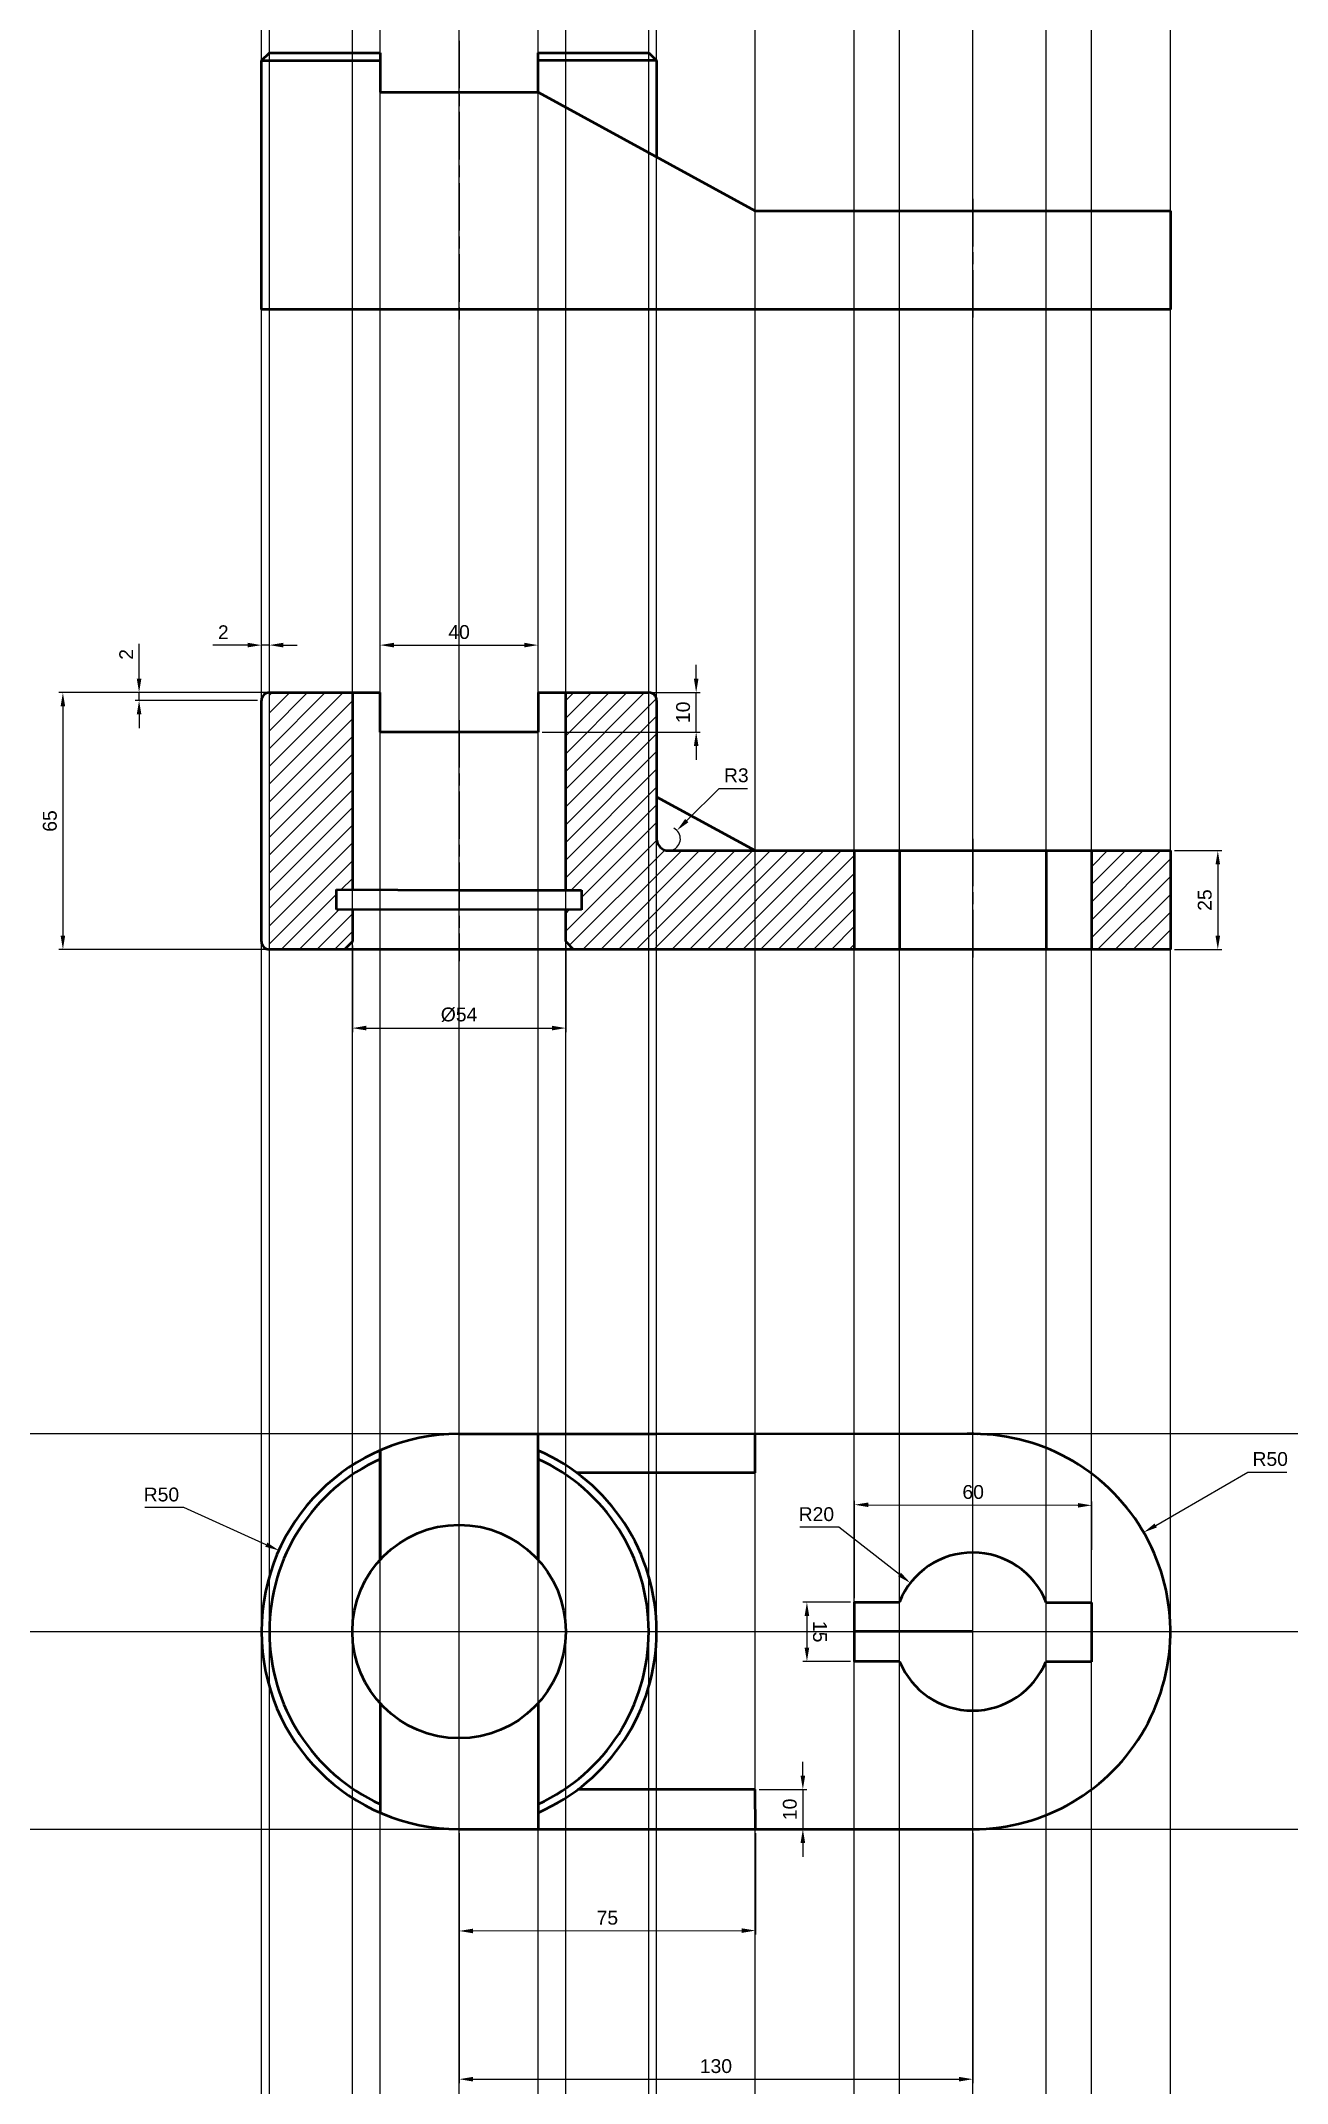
# Model space of a CAD drawing. Header units: millimetres. Extents: x 1197 to 1512, y 545 to 1061.
import ezdxf

# ---------------------------------------------------------------- set-up
doc = ezdxf.new("R2010")
doc.units = ezdxf.units.MM
for name, pattern in [('AM_ISO08W050', [18, 12, -1.5, 3, -1.5]), ('AM_ISO08W050x2', [9, 6, -0.75, 1.5, -0.75]), ('Amconstr', [9999, 9999, 0])]:
    doc.linetypes.add(name, pattern=pattern)
for name, color, linetype, lineweight in [('AM_0', 7, 'Continuous', 50), ('AM_5', 3, 'Continuous', 25), ('AM_7', 4, 'AM_ISO08W050', 25), ('AM_8', 1, 'Continuous', 25), ('AM_CL', 1, 'Amconstr', 25)]:
    doc.layers.add(name, color=color, linetype=linetype, lineweight=lineweight)
doc.styles.get("Standard").update_dxf_attribs({"font": 'arial.ttf'})
doc.dimstyles.new('AM_ISO$0', dxfattribs={"dimtxt": 3.5, "dimasz": 3.5, "dimexe": 1, "dimexo": 1, "dimgap": 1.5, "dimtad": 1, "dimdsep": 46, "dimtxsty": 'Standard', "dimcen": 0, "dimclrd": 256, "dimclre": 256, "dimclrt": 2, "dimadec": 0, "dimazin": 2, "dimtp": 0.1, "dimtm": 0.1, "dimtfac": 0.71, "dimtdec": 3, "dimtmove": 0, "dimatfit": 3, "dimfxl": 1, "dimlwd": -1, "dimlwe": -1, "dimarcsym": 1})
doc.dimstyles.new('AM_ISO$4', dxfattribs={"dimtxt": 3.5, "dimasz": 3.5, "dimexe": 1, "dimexo": 1, "dimgap": 1.5, "dimtad": 1, "dimtoh": 1, "dimdsep": 46, "dimtxsty": 'Standard', "dimcen": 0, "dimclrd": 256, "dimclre": 256, "dimclrt": 2, "dimadec": 0, "dimazin": 2, "dimtp": 0.1, "dimtm": 0.1, "dimtfac": 0.71, "dimtdec": 3, "dimtofl": 0, "dimtmove": 0, "dimatfit": 0, "dimfxl": 1, "dimlwd": -1, "dimlwe": -1, "dimarcsym": 1})

# ---------------------------------------------------------------- blocks, each defined once
blk = doc.blocks.new('*D4')
at = {"layer": 'AM_5', "linetype": 'ByBlock', "transparency": 16777216}
for p, q in [((1267.88, 896.34), (1201.63, 896.34)), ((1202.63, 892.84), (1202.63, 834.84)), ((1267.88, 831.34), (1201.63, 831.34))]:
    blk.add_line(p, q, dxfattribs=at)
at = {"layer": 'AM_5', "transparency": 16777216}
for points in [[(1202.05, 892.84), (1203.21, 892.84), (1202.63, 896.34)], [(1202.05, 834.84), (1203.21, 834.84), (1202.63, 831.34)]]:
    blk.add_solid(points, dxfattribs=at)
at = {"layer": 'Defpoints', "color": 0, "transparency": 16777216}
for p in [(1268.88, 896.34), (1202.63, 831.34), (1268.88, 831.34)]:
    blk.add_point(p, dxfattribs=at)
at = {"layer": 'AM_5', "color": 2, "transparency": 16777216, "insert": (1199.34, 863.84), "char_height": 3.5, "attachment_point": 5, "rotation": 90}
blk.add_mtext('65', dxfattribs=at)
blk = doc.blocks.new('*D5')
at = {"layer": 'AM_5', "linetype": 'ByBlock', "transparency": 16777216}
for p, q in [((1221.91, 899.84), (1221.91, 908.66)), ((1267.88, 896.34), (1220.91, 896.34)), ((1251.88, 894.34), (1220.91, 894.34)), ((1221.91, 894.34), (1221.91, 896.34)), ((1221.91, 890.84), (1221.91, 887.34))]:
    blk.add_line(p, q, dxfattribs=at)
at = {"layer": 'AM_5', "transparency": 16777216}
for points in [[(1221.33, 899.84), (1222.49, 899.84), (1221.91, 896.34)], [(1221.33, 890.84), (1222.49, 890.84), (1221.91, 894.34)]]:
    blk.add_solid(points, dxfattribs=at)
at = {"layer": 'Defpoints', "color": 0, "transparency": 16777216}
for p in [(1221.91, 896.34), (1252.88, 894.34), (1268.88, 896.34)]:
    blk.add_point(p, dxfattribs=at)
at = {"layer": 'AM_5', "color": 2, "transparency": 16777216, "insert": (1218.65, 906), "char_height": 3.5, "attachment_point": 5, "rotation": 90}
blk.add_mtext('2', dxfattribs=at)
blk = doc.blocks.new('*D6')
at = {"layer": 'AM_5', "linetype": 'ByBlock', "transparency": 16777216}
for p, q in [((1249.38, 908.34), (1240.56, 908.34)), ((1252.88, 895.34), (1252.88, 909.34)), ((1254.88, 908.34), (1252.88, 908.34)), ((1254.88, 897.34), (1254.88, 909.34)), ((1258.38, 908.34), (1261.88, 908.34))]:
    blk.add_line(p, q, dxfattribs=at)
at = {"layer": 'AM_5', "transparency": 16777216}
for points in [[(1249.38, 908.93), (1249.38, 907.76), (1252.88, 908.34)], [(1258.38, 908.93), (1258.38, 907.76), (1254.88, 908.34)]]:
    blk.add_solid(points, dxfattribs=at)
at = {"layer": 'Defpoints', "color": 0, "transparency": 16777216}
for p in [(1252.88, 908.34), (1252.88, 894.34), (1254.88, 896.34)]:
    blk.add_point(p, dxfattribs=at)
at = {"layer": 'AM_5', "color": 2, "transparency": 16777216, "insert": (1243.22, 911.6), "char_height": 3.5, "attachment_point": 5}
blk.add_mtext('2', dxfattribs=at)
blk = doc.blocks.new('*D7')
at = {"layer": 'AM_5', "linetype": 'ByBlock', "transparency": 16777216}
for p, q in [((1282.88, 887.34), (1282.88, 909.34)), ((1286.38, 908.34), (1319.38, 908.34)), ((1322.88, 887.34), (1322.88, 909.34))]:
    blk.add_line(p, q, dxfattribs=at)
at = {"layer": 'AM_5', "transparency": 16777216}
for points in [[(1286.38, 908.93), (1286.38, 907.76), (1282.88, 908.34)], [(1319.38, 908.93), (1319.38, 907.76), (1322.88, 908.34)]]:
    blk.add_solid(points, dxfattribs=at)
at = {"layer": 'Defpoints', "color": 0, "transparency": 16777216}
for p in [(1322.88, 908.34), (1282.88, 886.34), (1322.88, 886.34)]:
    blk.add_point(p, dxfattribs=at)
at = {"layer": 'AM_5', "color": 2, "transparency": 16777216, "insert": (1302.88, 911.63), "char_height": 3.5, "attachment_point": 5}
blk.add_mtext('40', dxfattribs=at)
blk = doc.blocks.new('*D8')
at = {"layer": 'AM_5', "linetype": 'ByBlock', "transparency": 16777216}
for p, q in [((1362.88, 899.84), (1362.88, 903.34)), ((1323.88, 896.34), (1363.88, 896.34)), ((1362.88, 886.34), (1362.88, 896.34)), ((1323.88, 886.34), (1363.88, 886.34)), ((1362.88, 882.84), (1362.88, 879.34))]:
    blk.add_line(p, q, dxfattribs=at)
at = {"layer": 'AM_5', "transparency": 16777216}
for points in [[(1362.3, 899.84), (1363.46, 899.84), (1362.88, 896.34)], [(1362.3, 882.84), (1363.46, 882.84), (1362.88, 886.34)]]:
    blk.add_solid(points, dxfattribs=at)
at = {"layer": 'Defpoints', "color": 0, "transparency": 16777216}
for p in [(1322.88, 896.34), (1362.88, 896.34), (1322.88, 886.34)]:
    blk.add_point(p, dxfattribs=at)
at = {"layer": 'AM_5', "color": 2, "transparency": 16777216, "insert": (1359.59, 891.34), "char_height": 3.5, "attachment_point": 5, "rotation": 90}
blk.add_mtext('10', dxfattribs=at)
blk = doc.blocks.new('*D9')
at = {"layer": 'AM_5', "linetype": 'ByBlock', "transparency": 16777216}
for p, q in [((1360.49, 863.93), (1368.71, 872.1)), ((1368.71, 872.1), (1375.85, 872.1))]:
    blk.add_line(p, q, dxfattribs=at)
blk.add_arc((1355.88, 859.34), 3, 289.0986, 63.9312, dxfattribs=at)
at = {"layer": 'AM_5', "transparency": 16777216}
blk.add_solid([(1360.08, 864.34), (1360.9, 863.51), (1358.01, 861.46)], dxfattribs=at)
at = {"layer": 'Defpoints', "color": 0, "transparency": 16777216}
for p in [(1355.88, 859.34), (1358.01, 861.46)]:
    blk.add_point(p, dxfattribs=at)
at = {"layer": 'AM_5', "color": 2, "transparency": 16777216, "insert": (1373.03, 875.39), "char_height": 3.5, "attachment_point": 5}
blk.add_mtext('R3', dxfattribs=at)
blk = doc.blocks.new('*D10')
at = {"layer": 'AM_5', "linetype": 'ByBlock', "transparency": 16777216}
for p, q in [((1275.88, 832.34), (1275.88, 810.45)), ((1329.88, 832.34), (1329.88, 810.45)), ((1279.38, 811.45), (1326.38, 811.45))]:
    blk.add_line(p, q, dxfattribs=at)
at = {"layer": 'AM_5', "transparency": 16777216}
for points in [[(1279.38, 812.04), (1279.38, 810.87), (1275.88, 811.45)], [(1326.38, 812.04), (1326.38, 810.87), (1329.88, 811.45)]]:
    blk.add_solid(points, dxfattribs=at)
at = {"layer": 'Defpoints', "color": 0, "transparency": 16777216}
for p in [(1275.88, 833.34), (1329.88, 833.34), (1329.88, 811.45)]:
    blk.add_point(p, dxfattribs=at)
at = {"layer": 'AM_5', "color": 2, "transparency": 16777216, "insert": (1302.88, 814.84), "char_height": 3.5, "attachment_point": 5}
blk.add_mtext('%%C54', dxfattribs=at)
blk = doc.blocks.new('*D11')
at = {"layer": 'AM_5', "linetype": 'ByBlock', "transparency": 16777216}
for p, q in [((1483.88, 856.34), (1495.88, 856.34)), ((1494.88, 852.84), (1494.88, 834.84)), ((1483.88, 831.34), (1495.88, 831.34))]:
    blk.add_line(p, q, dxfattribs=at)
at = {"layer": 'AM_5', "transparency": 16777216}
for points in [[(1494.3, 852.84), (1495.46, 852.84), (1494.88, 856.34)], [(1494.3, 834.84), (1495.46, 834.84), (1494.88, 831.34)]]:
    blk.add_solid(points, dxfattribs=at)
at = {"layer": 'Defpoints', "color": 0, "transparency": 16777216}
for p in [(1482.88, 856.34), (1482.88, 831.34), (1494.88, 831.34)]:
    blk.add_point(p, dxfattribs=at)
at = {"layer": 'AM_5', "color": 2, "transparency": 16777216, "insert": (1491.59, 843.84), "char_height": 3.5, "attachment_point": 5, "rotation": 90}
blk.add_mtext('25', dxfattribs=at)
blk = doc.blocks.new('*D12')
at = {"layer": 'AM_5', "linetype": 'ByBlock', "transparency": 16777216}
for p, q in [((1398.98, 685.17), (1389.13, 685.17)), ((1414.33, 673.22), (1398.98, 685.17))]:
    blk.add_line(p, q, dxfattribs=at)
at = {"layer": 'AM_5', "transparency": 16777216}
blk.add_solid([(1414.69, 673.68), (1413.98, 672.76), (1417.1, 671.07)], dxfattribs=at)
at = {"layer": 'Defpoints', "color": 0, "transparency": 16777216}
for p in [(1417.1, 671.07), (1432.88, 658.79)]:
    blk.add_point(p, dxfattribs=at)
at = {"layer": 'AM_5', "color": 2, "transparency": 16777216, "insert": (1393.3, 688.46), "char_height": 3.5, "attachment_point": 5}
blk.add_mtext('R20', dxfattribs=at)
blk = doc.blocks.new('*D13')
at = {"layer": 'AM_5', "linetype": 'ByBlock', "transparency": 16777216}
for p, q in [((1233.23, 690.15), (1223.38, 690.15)), ((1254.1, 680.75), (1233.23, 690.15))]:
    blk.add_line(p, q, dxfattribs=at)
at = {"layer": 'AM_5', "transparency": 16777216}
blk.add_solid([(1254.34, 681.28), (1253.86, 680.22), (1257.29, 679.31)], dxfattribs=at)
at = {"layer": 'Defpoints', "color": 0, "transparency": 16777216}
for p in [(1257.29, 679.31), (1302.88, 658.79)]:
    blk.add_point(p, dxfattribs=at)
at = {"layer": 'AM_5', "color": 2, "transparency": 16777216, "insert": (1227.56, 693.43), "char_height": 3.5, "attachment_point": 5}
blk.add_mtext('R50', dxfattribs=at)
blk = doc.blocks.new('*D14')
at = {"layer": 'AM_5', "linetype": 'ByBlock', "transparency": 16777216}
for p, q in [((1302.88, 607.79), (1302.91, 582.03)), ((1377.88, 607.79), (1377.91, 582.13)), ((1306.41, 583.04), (1374.41, 583.12))]:
    blk.add_line(p, q, dxfattribs=at)
at = {"layer": 'AM_5', "transparency": 16777216}
for points in [[(1306.41, 583.62), (1306.41, 582.45), (1302.91, 583.03)], [(1374.41, 583.7), (1374.41, 582.54), (1377.91, 583.13)]]:
    blk.add_solid(points, dxfattribs=at)
at = {"layer": 'Defpoints', "color": 0, "transparency": 16777216}
for p in [(1302.88, 608.79), (1377.88, 608.79), (1377.91, 583.13)]:
    blk.add_point(p, dxfattribs=at)
at = {"layer": 'AM_5', "color": 2, "transparency": 16777216, "insert": (1340.41, 586.36), "char_height": 3.5, "attachment_point": 5, "rotation": 0.0699}
blk.add_mtext('75', dxfattribs=at)
blk = doc.blocks.new('*D15')
at = {"layer": 'AM_5', "linetype": 'ByBlock', "transparency": 16777216}
for p, q in [((1389.88, 622.29), (1389.88, 625.79)), ((1378.82, 618.79), (1390.88, 618.79)), ((1389.88, 618.79), (1389.88, 608.79)), ((1378.88, 608.79), (1390.88, 608.79)), ((1389.88, 605.29), (1389.88, 601.79))]:
    blk.add_line(p, q, dxfattribs=at)
at = {"layer": 'AM_5', "transparency": 16777216}
for points in [[(1389.3, 622.29), (1390.46, 622.29), (1389.88, 618.79)], [(1389.3, 605.29), (1390.46, 605.29), (1389.88, 608.79)]]:
    blk.add_solid(points, dxfattribs=at)
at = {"layer": 'Defpoints', "color": 0, "transparency": 16777216}
for p in [(1377.82, 618.79), (1377.88, 608.79), (1389.88, 608.79)]:
    blk.add_point(p, dxfattribs=at)
at = {"layer": 'AM_5', "color": 2, "transparency": 16777216, "insert": (1386.59, 613.79), "char_height": 3.5, "attachment_point": 5, "rotation": 90}
blk.add_mtext('10', dxfattribs=at)
blk = doc.blocks.new('*D16')
at = {"layer": 'AM_5', "linetype": 'ByBlock', "transparency": 16777216}
for p, q in [((1402.91, 667.24), (1402.98, 691.86)), ((1406.47, 690.85), (1459.47, 690.72)), ((1462.91, 667.13), (1462.98, 691.71))]:
    blk.add_line(p, q, dxfattribs=at)
at = {"layer": 'AM_5', "transparency": 16777216}
for points in [[(1406.47, 691.44), (1406.47, 690.27), (1402.97, 690.86)], [(1459.47, 691.3), (1459.47, 690.13), (1462.97, 690.71)]]:
    blk.add_solid(points, dxfattribs=at)
at = {"layer": 'Defpoints', "color": 0, "transparency": 16777216}
for p in [(1462.97, 690.71), (1402.91, 666.24), (1462.91, 666.13)]:
    blk.add_point(p, dxfattribs=at)
at = {"layer": 'AM_5', "color": 2, "transparency": 16777216, "insert": (1432.98, 694.07), "char_height": 3.5, "attachment_point": 5, "rotation": 359.851}
blk.add_mtext('60', dxfattribs=at)
blk = doc.blocks.new('*D17')
at = {"layer": 'AM_5', "linetype": 'ByBlock', "transparency": 16777216}
for p, q in [((1401.91, 666.24), (1389.9, 666.23)), ((1390.9, 662.73), (1390.91, 654.73)), ((1401.91, 651.24), (1389.91, 651.23))]:
    blk.add_line(p, q, dxfattribs=at)
at = {"layer": 'AM_5', "transparency": 16777216}
for points in [[(1391.48, 662.73), (1390.32, 662.73), (1390.9, 666.23)], [(1391.49, 654.73), (1390.32, 654.73), (1390.91, 651.23)]]:
    blk.add_solid(points, dxfattribs=at)
at = {"layer": 'Defpoints', "color": 0, "transparency": 16777216}
for p in [(1402.91, 666.24), (1390.91, 651.23), (1402.91, 651.24)]:
    blk.add_point(p, dxfattribs=at)
at = {"layer": 'AM_5', "color": 2, "transparency": 16777216, "insert": (1394.19, 658.74), "char_height": 3.5, "attachment_point": 5, "rotation": 270.0535}
blk.add_mtext('15', dxfattribs=at)
blk = doc.blocks.new('*D18')
at = {"layer": 'AM_5', "linetype": 'ByBlock', "transparency": 16777216}
for p, q in [((1479.16, 685.62), (1502.46, 699.13)), ((1502.46, 699.13), (1512.31, 699.13))]:
    blk.add_line(p, q, dxfattribs=at)
at = {"layer": 'AM_5', "transparency": 16777216}
blk.add_solid([(1478.87, 686.12), (1479.46, 685.12), (1476.13, 683.86)], dxfattribs=at)
at = {"layer": 'Defpoints', "color": 0, "transparency": 16777216}
for p in [(1476.13, 683.86), (1432.88, 658.79)]:
    blk.add_point(p, dxfattribs=at)
at = {"layer": 'AM_5', "color": 2, "transparency": 16777216, "insert": (1508.14, 702.42), "char_height": 3.5, "attachment_point": 5}
blk.add_mtext('R50', dxfattribs=at)
blk = doc.blocks.new('*D19')
at = {"layer": 'AM_5', "linetype": 'ByBlock', "transparency": 16777216}
for p, q in [((1302.88, 607.79), (1302.88, 544.53)), ((1432.88, 607.79), (1432.88, 544.53)), ((1306.38, 545.53), (1429.38, 545.53))]:
    blk.add_line(p, q, dxfattribs=at)
at = {"layer": 'AM_5', "transparency": 16777216}
for points in [[(1306.38, 546.11), (1306.38, 544.95), (1302.88, 545.53)], [(1429.38, 546.11), (1429.38, 544.95), (1432.88, 545.53)]]:
    blk.add_solid(points, dxfattribs=at)
at = {"layer": 'Defpoints', "color": 0, "transparency": 16777216}
for p in [(1302.88, 608.79), (1432.88, 608.79), (1432.88, 545.53)]:
    blk.add_point(p, dxfattribs=at)
at = {"layer": 'AM_5', "color": 2, "transparency": 16777216, "insert": (1367.88, 548.82), "char_height": 3.5, "attachment_point": 5}
blk.add_mtext('130', dxfattribs=at)

msp = doc.modelspace()

# ---------------------------------------------------------------- hatches: boundary and pattern name
at = {"layer": 'AM_8'}
h = msp.add_hatch(dxfattribs=at)
h.set_pattern_fill('ANSI31', color=256)
h.paths.add_polyline_path([(1275.879, 896.343), (1254.879, 896.343), (1254.879, 831.343), (1273.879, 831.343), (1275.879, 833.343), (1275.879, 841.474), (1271.879, 841.483), (1271.879, 846.483), (1275.879, 846.465)])
h.paths.add_polyline_path([(1350.879, 896.343), (1329.879, 896.343), (1329.879, 846.343), (1333.879, 846.343), (1333.879, 841.343), (1329.879, 841.352), (1329.879, 833.343), (1331.879, 831.343), (1350.879, 831.343)])
h.paths.add_polyline_path([(1352.879, 894.343, 0.4142136), (1350.879, 896.343), (1350.879, 831.343), (1352.879, 831.343)])
h.paths.add_polyline_path([(1377.769, 856.343), (1355.879, 856.343, -0.4142136), (1352.879, 859.343), (1352.879, 831.343), (1377.769, 831.343)])
h.paths.add_polyline_path([(1402.879, 856.343), (1377.769, 856.343), (1377.769, 831.343), (1402.879, 831.343)])
h.paths.add_polyline_path([(1482.879, 856.343), (1462.909, 856.343), (1462.909, 831.343), (1482.879, 831.343)])

# ---------------------------------------------------------------- linework, layer by layer
at = {"layer": 'AM_0'}
for p, q in [((1252.879, 1056.217), (1254.879, 1058.217)), ((1252.879, 993.217), (1252.879, 1056.217)), ((1252.879, 1056.217), (1282.879, 1056.217)), ((1254.879, 1058.217), (1282.879, 1058.217)), ((1254.879, 1058.217), (1282.879, 1058.217)), ((1282.879, 1058.217), (1282.879, 1048.217)), ((1322.879, 1048.217), (1322.879, 1058.217)), ((1322.879, 1058.217), (1350.879, 1058.217)), ((1322.879, 1058.217), (1350.879, 1058.217)), ((1352.879, 1056.217), (1322.879, 1056.217)), ((1350.879, 1058.217), (1352.879, 1056.217)), ((1352.879, 1056.217), (1352.879, 1031.82)), ((1282.879, 1048.217), (1322.879, 1048.217)), ((1322.879, 1048.217), (1377.769, 1018.217)), ((1377.769, 1018.217), (1482.879, 1018.217)), ((1482.879, 1018.217), (1482.879, 993.217)), ((1482.879, 993.217), (1252.879, 993.217)), ((1252.879, 833.343), (1252.879, 894.343)), ((1254.879, 896.343), (1282.879, 896.343)), ((1254.879, 896.343), (1282.879, 896.343)), ((1275.879, 896.343), (1275.879, 846.465)), ((1282.879, 886.343), (1282.879, 896.343)), ((1322.879, 896.343), (1322.879, 886.343)), ((1322.879, 896.343), (1350.879, 896.343)), ((1322.879, 896.343), (1350.879, 896.343)), ((1329.879, 846.343), (1329.879, 896.343)), ((1352.879, 894.343), (1352.879, 859.343)), ((1322.879, 886.343), (1282.879, 886.343)), ((1352.879, 869.947), (1377.769, 856.343)), ((1355.879, 856.343), (1482.879, 856.343)), ((1402.879, 856.343), (1402.879, 831.343)), ((1414.327, 856.343), (1414.327, 831.343)), ((1451.432, 856.343), (1451.432, 831.343)), ((1462.909, 856.343), (1462.909, 831.343)), ((1482.879, 856.343), (1482.879, 831.343)), ((1271.879, 841.483), (1271.879, 846.483)), ((1271.879, 846.483), (1302.879, 846.343)), ((1302.879, 846.343), (1333.879, 846.343)), ((1333.879, 846.343), (1333.879, 841.343)), ((1333.879, 841.343), (1271.879, 841.483)), ((1275.879, 841.474), (1275.879, 833.343)), ((1329.879, 833.343), (1329.879, 841.352)), ((1275.879, 833.343), (1273.879, 831.343)), ((1329.879, 833.343), (1331.879, 831.343)), ((1482.879, 831.343), (1254.879, 831.343)), ((1302.879, 708.896), (1433.949, 708.762)), ((1302.879, 708.785), (1352.879, 708.816)), ((1322.879, 704.611), (1322.879, 708.798)), ((1377.757, 708.896), (1377.757, 708.82)), ((1377.757, 708.896), (1377.766, 698.896)), ((1282.879, 676.924), (1282.879, 704.611)), ((1282.879, 704.611), (1282.879, 676.924)), ((1322.879, 676.924), (1322.879, 704.611)), ((1322.879, 704.611), (1322.879, 676.924)), ((1377.769, 698.896), (1332.731, 698.896)), ((1402.909, 666.245), (1414.327, 666.256)), ((1402.909, 651.245), (1402.909, 666.245)), ((1451.47, 666.159), (1462.909, 666.129)), ((1462.909, 666.129), (1462.909, 651.129)), ((1432.879, 658.785), (1402.879, 658.785)), ((1414.364, 651.223), (1402.909, 651.245)), ((1462.909, 651.129), (1451.365, 651.152)), ((1282.879, 640.647), (1282.879, 612.96)), ((1322.879, 640.647), (1322.879, 612.96)), ((1377.818, 618.785), (1332.879, 618.785)), ((1377.879, 608.785), (1377.818, 618.785)), ((1322.879, 612.96), (1322.879, 608.785)), ((1302.879, 608.785), (1432.879, 608.785)), ((1302.879, 608.785), (1377.879, 608.785))]:
    msp.add_line(p, q, dxfattribs=at)
msp.add_circle((1302.879, 658.785), 27, dxfattribs=at)
for centre, radius, start, end in [((1254.879, 894.343), 2, 90, 180), ((1350.879, 894.343), 2, 0, 90), ((1355.879, 859.343), 3, 180, 270), ((1254.879, 833.343), 2, 180, 270), ((1302.879, 658.785), 50, 90, 270), ((1432.879, 658.785), 50, 270, 91.63982), ((1302.879, 658.785), 50, 293.57818, 66.42182), ((1302.879, 658.785), 48, 114.62432, 245.37568), ((1302.879, 658.785), 48, 294.62432, 65.37568), ((1432.879, 658.785), 20, 21.63437, 158.06761), ((1432.879, 658.785), 20, 202.2176, 337.56145)]:
    msp.add_arc(centre, radius, start, end, dxfattribs=at)
at = {"layer": 'AM_7'}
for p, q in [((1302.879, 1061.217), (1302.879, 990.217)), ((1432.879, 1021.217), (1432.879, 990.217)), ((1302.879, 889.343), (1302.879, 828.343)), ((1432.879, 859.343), (1432.879, 828.343)), ((1432.879, 590.494), (1432.879, 727.077)), ((1302.879, 594.296), (1302.879, 723.275)), ((1238.39, 658.785), (1367.368, 658.785)), ((1364.587, 658.785), (1432.879, 658.785)), ((1429.879, 658.785), (1485.879, 658.785)), ((1482.879, 658.785), (1501.171, 658.785))]:
    msp.add_line(p, q, dxfattribs=at)
at = {"layer": 'AM_7', "linetype": 'AM_ISO08W050x2'}
msp.add_line((1302.879, 658.785), (1302.879, 658.785), dxfattribs=at)
msp.add_line((1302.879, 658.785), (1302.879, 658.785), dxfattribs=at)
msp.add_line((1302.879, 658.785), (1302.879, 658.785), dxfattribs=at)
at = {"layer": 'AM_CL'}
for p, direction in [((1252.879, 863.843), (0, 1)), ((1254.879, 896.343), (0, 1)), ((1275.879, 658.785), (0, 1)), ((1282.879, 676.924), (0, 1)), ((1302.879, 658.785), (0, 1)), ((1322.879, 676.924), (0, 1)), ((1329.879, 658.785), (0, 1)), ((1350.879, 896.343), (0, 1)), ((1352.879, 856.343), (0, 1)), ((1377.769, 698.896), (0, 1)), ((1402.879, 658.785), (0, 1)), ((1414.327, 666.256), (0, 1)), ((1432.879, 658.785), (0, 1)), ((1451.432, 666.256), (0, 1)), ((1462.909, 666.129), (0, 1)), ((1482.879, 843.843), (0, 1)), ((1302.42, 708.896), (1, 0)), ((1302.879, 658.785), (1, 0)), ((1302.879, 658.785), (1, 0)), ((1302.879, 608.785), (1, 0))]:
    msp.add_xline(p, direction, dxfattribs=at)

# ---------------------------------------------------------------- dimensions: what is measured, and where the dimension line sits
at = {"layer": 'AM_5'}
for base, p1, p2, angle, override, picture, middle in [((1252.879, 908.343), (1254.879, 896.343), (1252.879, 894.343), 0, {"dimpost": ''}, '*D6', (1243.22, 911.6)), ((1221.909, 896.343), (1252.879, 894.343), (1268.879, 896.343), 90, {"dimpost": ''}, '*D5', (1218.652, 906.002)), ((1362.879, 896.343), (1322.879, 886.343), (1322.879, 896.343), 90, {"dimpost": ''}, '*D8', (1359.592, 891.343)), ((1202.632, 831.343), (1268.879, 896.343), (1268.879, 831.343), 90, {"dimpost": ''}, '*D4', (1199.345, 863.843)), ((1494.879, 831.343), (1482.879, 856.343), (1482.879, 831.343), 90, {"dimpost": ''}, '*D11', (1491.592, 843.843)), ((1329.879, 811.454), (1275.879, 833.343), (1329.879, 833.343), 0, {"dimpost": '%%C<>'}, '*D10', (1302.879, 814.839)), ((1462.973, 690.707), (1402.909, 666.245), (1462.909, 666.129), 179.85099, {"dimpost": ''}, '*D16', (1432.982, 694.072)), ((1390.909, 651.234), (1402.909, 666.245), (1402.909, 651.245), 90.05351, {"dimpost": ''}, '*D17', (1394.189, 658.737)), ((1389.879, 608.785), (1377.818, 618.785), (1377.879, 608.785), 90, {"dimpost": ''}, '*D15', (1386.592, 613.785)), ((1377.911, 583.125), (1302.879, 608.785), (1377.879, 608.785), 0.06989, {"dimpost": ''}, '*D14', (1340.407, 586.359)), ((1432.879, 545.529), (1302.879, 608.785), (1432.879, 608.785), 0, {"dimpost": ''}, '*D19', (1367.879, 548.817))]:
    dim = msp.add_linear_dim(base=base, p1=p1, p2=p2, angle=angle, dimstyle='AM_ISO$0', override=override, dxfattribs=at)
    dim.commit()
    dim.dimension.update_dxf_attribs({"geometry": picture, "text_midpoint": middle})
dim = msp.add_linear_dim(base=(1322.879, 908.343), p1=(1282.879, 886.343), p2=(1322.879, 886.343), dimstyle='AM_ISO$0', override={"dimpost": ''}, dxfattribs=at)
dim.commit()
dim.dimension.update_dxf_attribs({"geometry": '*D7', "text_midpoint": (1302.879, 911.63)})
for center, mpoint, picture, middle in [((1355.879, 859.343), (1358.007, 861.458), '*D9', (1373.032, 872.099)), ((1432.879, 658.785), (1476.135, 683.865), '*D18', (1508.137, 699.129)), ((1302.879, 658.785), (1257.288, 679.315), '*D13', (1227.558, 690.146)), ((1432.879, 658.785), (1417.096, 671.069), '*D12', (1393.301, 685.169))]:
    dim = msp.add_radius_dim(center=center, mpoint=mpoint, dimstyle='AM_ISO$4', override={"dimpost": ''}, dxfattribs=at)
    dim.commit()
    dim.dimension.update_dxf_attribs({"geometry": picture, "text_midpoint": middle, "dimtype": 164})

doc.saveas('drawing.dxf')
